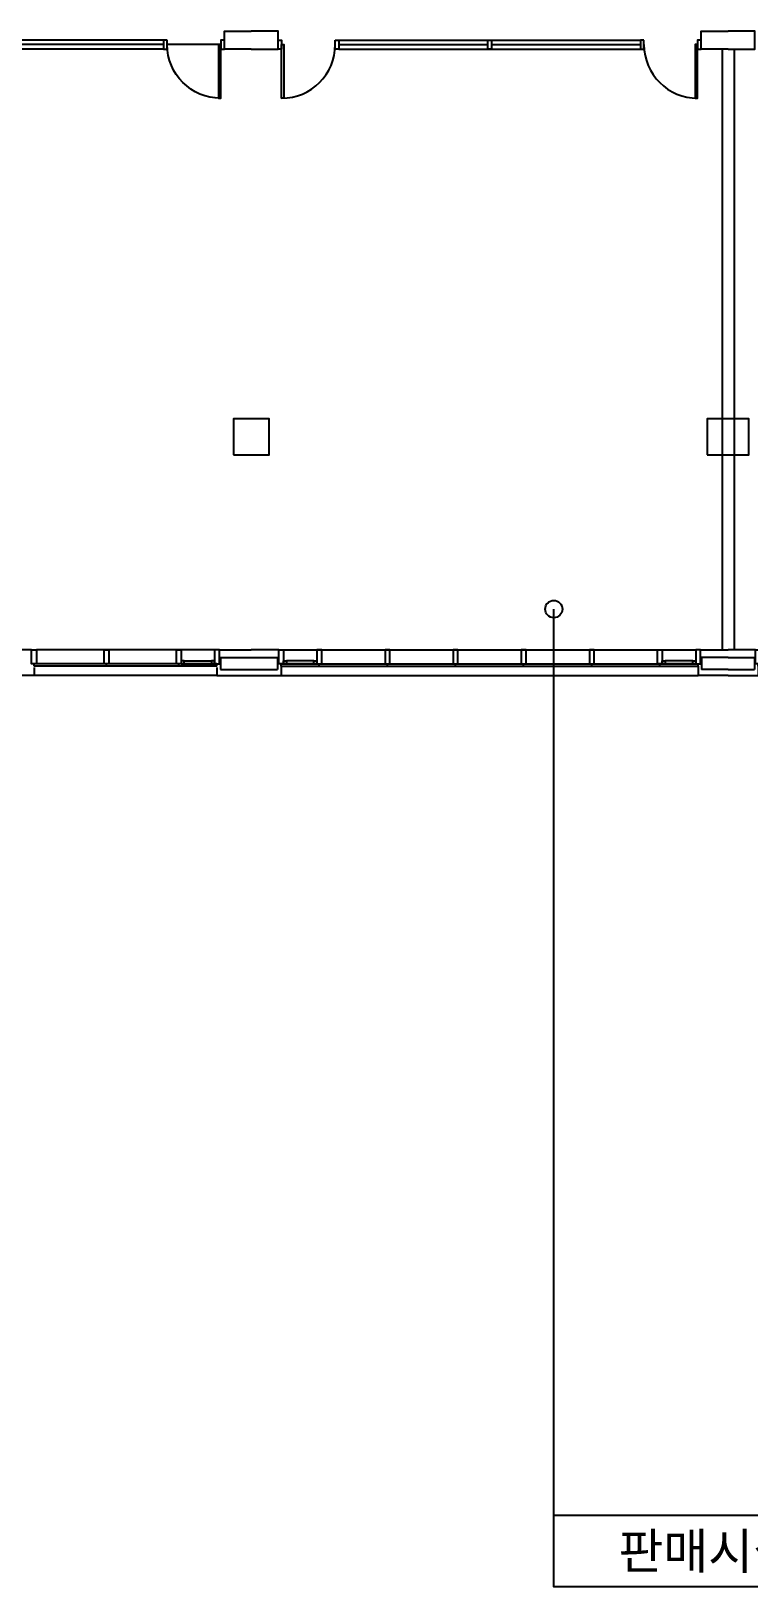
# Model space of a CAD drawing. Header units: millimetres. Extents: x -7448 to 427567, y 91657 to 341328.
# Drawn here: x 144479 to 156522, y 183266 to 209342 of the extents above; entities that cross this region are included whole.
import ezdxf
from ezdxf.enums import TextEntityAlignment as Align

# ---------------------------------------------------------------- set-up
doc = ezdxf.new("R2010")
doc.units = ezdxf.units.MM
doc.header["$LTSCALE"] = 500
doc.header["$MEASUREMENT"] = 0
for name, color, linetype in [('e-plan', 9, 'CONTINUOUS'), ('e-room', 6, 'CONTINUOUS'), ('e-room-box', 7, 'CONTINUOUS')]:
    doc.layers.add(name, color=color, linetype=linetype)
doc.styles.add('돋움', font='Dotum.ttf')

# ---------------------------------------------------------------- blocks, each defined once
blk = doc.blocks.new('2F 기둥 140514')
at = {"layer": 'e-plan', "ltscale": 0.5}
for points in [[(87953, 72200), (88553, 72200), (88553, 72800), (87953, 72800)], [(95903, 72200), (96603, 72200), (96603, 72800), (95903, 72800)]]:
    blk.add_lwpolyline(points, close=True, dxfattribs=at)
blk = doc.blocks.new('A$C6B9375F1')
at = {"layer": 'e-plan'}
blk.add_lwpolyline([(-30, 195), (-30, 155), (10, 155), (10, -80), (-70, -80), (-70, 155), (-30, 155)], dxfattribs=at)
blk = doc.blocks.new('syswin560')
at = {"layer": 'e-plan', "ltscale": 0.5}
for p, q in [((510, 0), (50, 0)), ((510, -50), (50, -50))]:
    blk.add_line(p, q, dxfattribs=at)
for points in [[(0, -50), (50, -50), (50, 0), (0, 0)], [(510, -50), (560, -50), (560, 0), (510, 0)]]:
    blk.add_lwpolyline(points, close=True, dxfattribs=at)
blk = doc.blocks.new('A$C3F8C4852')
at = {"layer": 'e-plan'}
for p, q in [((463, 430), (0, 430)), ((0, 300), (443, 300)), ((7537, 430), (8000, 430)), ((8000, 300), (7557, 300)), ((0, 100), (443, 100)), ((503, 195), (7497, 195)), ((503, 155), (7497, 155)), ((503, 155), (503, 0)), ((7497, 155), (7497, 0)), ((8000, 100), (7557, 100)), ((0, 0), (503, 0)), ((503, 0), (7497, 0)), ((8000, 0), (7497, 0))]:
    blk.add_line(p, q, dxfattribs=at)
at = {"layer": 'e-plan', "ltscale": 0.5}
for p, q in [((443, 300), (443, 100)), ((543, 430), (7457, 430)), ((7557, 300), (7557, 100))]:
    blk.add_line(p, q, dxfattribs=at)
at = {"layer": 'e-plan', "ltscale": 0.5, "rotation": 180}
blk.add_blockref('A$C6B9375F1', (473, 350), dxfattribs=at)
at = {"layer": 'e-plan', "ltscale": 0.5, "extrusion": (0, 0, -1), "zscale": -1, "rotation": 180}
blk.add_blockref('A$C6B9375F1', (-1173, 350), dxfattribs=at)
at = {"layer": 'e-plan', "ltscale": 0.5, "xscale": -1, "rotation": 180}
for p in [(2316, 350), (3459, 350), (4601, 350), (5744, 350), (7527, 350)]:
    blk.add_blockref('A$C6B9375F1', p, dxfattribs=at)
at = {"layer": 'e-plan', "ltscale": 0.5, "extrusion": (0, 0, -1), "xscale": -1, "zscale": -1, "rotation": 180}
blk.add_blockref('A$C6B9375F1', (-6827, 350), dxfattribs=at)
at = {"layer": 'e-plan', "xscale": -1, "rotation": 180}
for p in [(543, 195), (6897, 195)]:
    blk.add_blockref('syswin560', p, dxfattribs=at)
blk = doc.blocks.new('A$C21330506')
at = {"layer": 'e-plan', "ltscale": 0.5}
for p, q in [((1470, 150), (6530, 150)), ((1470, 75), (3970, 75)), ((1470, 0), (6530, 0)), ((4030, 75), (6530, 75))]:
    blk.add_line(p, q, dxfattribs=at)
for points in [[(0, 0), (450, 0), (450, 300), (0, 300)], [(8000, 0), (7550, 0), (7550, 300), (8000, 300)]]:
    blk.add_lwpolyline(points, dxfattribs=at)
for points in [[(450, 150), (510, 150), (510, 0), (450, 0)], [(1410, 150), (1470, 150), (1470, 0), (1410, 0)], [(3970, 150), (4030, 150), (4030, 0), (3970, 0)], [(6590, 150), (6530, 150), (6530, 0), (6590, 0)], [(7550, 150), (7490, 150), (7490, 0), (7550, 0)]]:
    blk.add_lwpolyline(points, close=True, dxfattribs=at)
at = {"layer": 'e-plan'}
for points in [[(510, 75), (550, 75), (550, -825), (510, -825)], [(7490, 75), (7450, 75), (7450, -825), (7490, -825)]]:
    blk.add_lwpolyline(points, close=True, dxfattribs=at)
for centre, start, end in [((510, 75), 270, 359.9999), ((7490, 75), 180.0001, 270)]:
    blk.add_arc(centre, 900, start, end, dxfattribs=at)
blk = doc.blocks.new('A$C66941DA5')
at = {"layer": 'e-plan'}
blk.add_line((-900, 0), (0, 0), dxfattribs=at)
blk.add_lwpolyline([(-900, 0), (-860, 0), (-860, -900), (-900, -900)], close=True, dxfattribs=at)
blk.add_arc((-900, 0), 900, 270, 360, dxfattribs=at)

msp = doc.modelspace()

# ---------------------------------------------------------------- linework, layer by layer
at = {"layer": 'e-plan'}
for p, q in [((146702, 209192), (141142, 209192)), ((146702, 209042), (141142, 209042)), ((146702, 209117), (144202, 209117)), ((156072, 209042), (156072, 198972)), ((156272, 209042), (156272, 198972)), ((144489, 198972), (144272, 198972)), ((147638, 198972), (148172, 198972)), ((147598, 198737), (144529, 198737)), ((147658, 198842), (148172, 198842)), ((144529, 198542), (129665, 198542)), ((147598, 198697), (144529, 198697)), ((144529, 198677), (144529, 198542)), ((147598, 198542), (144529, 198542)), ((147598, 198677), (147598, 198542)), ((147598, 198542), (148172, 198542)), ((147658, 198642), (148172, 198642))]:
    msp.add_line(p, q, dxfattribs=at)
at = {"layer": 'e-plan', "ltscale": 0.5}
for p, q in [((147558, 198972), (144569, 198972)), ((147658, 198842), (147658, 198642))]:
    msp.add_line(p, q, dxfattribs=at)
at = {"layer": 'e-plan'}
for points in [[(146762, 209192), (146702, 209192), (146702, 209042), (146762, 209042)], [(147722, 209192), (147662, 209192), (147662, 209042), (147722, 209042)]]:
    msp.add_lwpolyline(points, close=True, dxfattribs=at)
at = {"layer": 'e-plan', "ltscale": 0.5}
for points in [[(148172, 209042), (147722, 209042), (147722, 209342), (148172, 209342)], [(156172, 209042), (156622, 209042), (156622, 209342), (156172, 209342)]]:
    msp.add_lwpolyline(points, dxfattribs=at)
at = {"layer": 'e-room-box'}
msp.add_line((153249, 184466), (153249, 199654), dxfattribs=at)
msp.add_lwpolyline([(158449, 183266), (153249, 183266), (153249, 184466), (158449, 184466)], close=True, dxfattribs=at)
msp.add_circle((153249, 199654), 145, dxfattribs=at)

# ---------------------------------------------------------------- block references
at = {"layer": 'e-plan'}
for name, p in [('2F 기둥 140514', (59920, 130042)), ('A$C21330506', (148172, 209042)), ('A$C3F8C4852', (148172, 198542)), ('A$C3F8C4852', (156172, 198542))]:
    msp.add_blockref(name, p, dxfattribs=at)
at = {"layer": 'e-plan', "xscale": -1}
msp.add_blockref('A$C66941DA5', (146762, 209117), dxfattribs=at)
at = {"layer": 'e-plan', "rotation": 180}
for name, p in [('A$C6B9375F1', (144499, 198892)), ('A$C6B9375F1', (145714, 198892)), ('A$C6B9375F1', (146928, 198892)), ('syswin560', (147558, 198737))]:
    msp.add_blockref(name, p, dxfattribs=at)
at = {"layer": 'e-plan', "extrusion": (0, 0, -1), "zscale": -1, "rotation": 180}
msp.add_blockref('A$C6B9375F1', (-147628, 198892), dxfattribs=at)

# ---------------------------------------------------------------- texts
at = {"layer": 'e-room', "style": '돋움'}
msp.add_text('판매시설', height=600, dxfattribs=at).set_placement((155839, 183866), align=Align.MIDDLE_CENTER)

doc.saveas('drawing.dxf')
